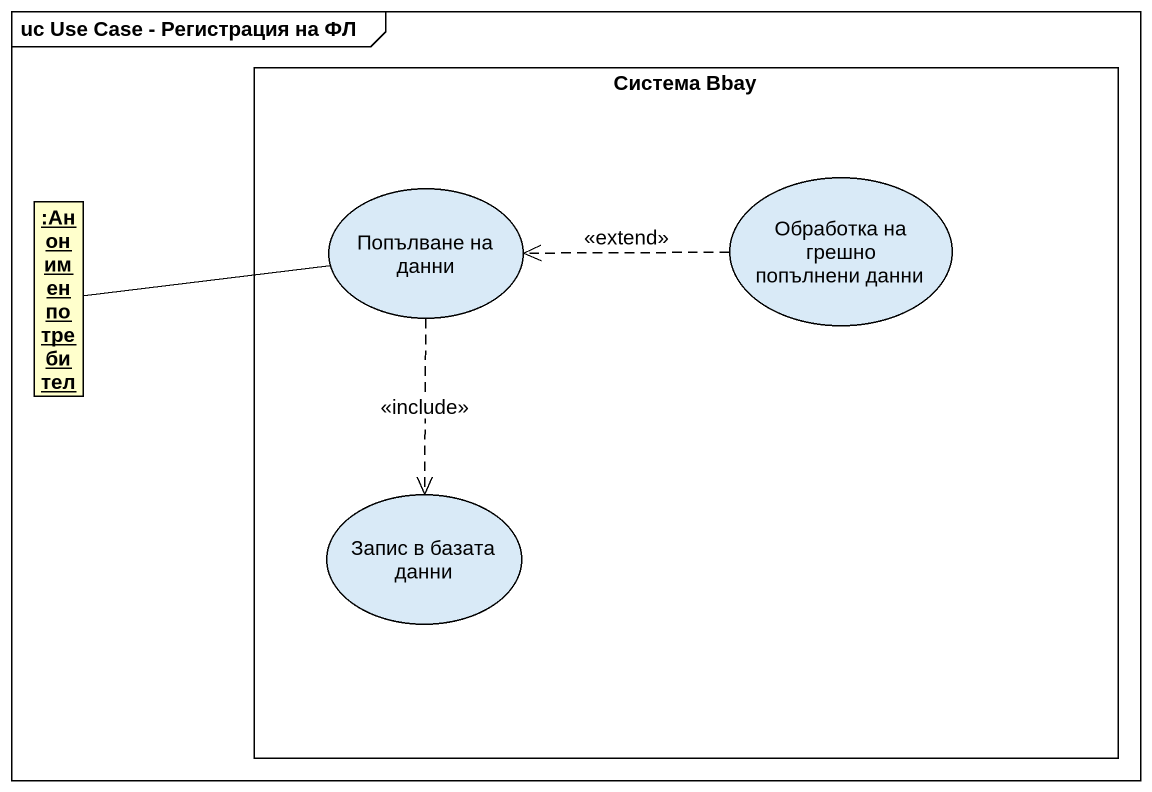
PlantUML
@startuml
mainframe uc Use Case - Регистрация на ФЛ
allowmixing
hide circle
hide empty members
rectangle "Система Bbay" as Система_Bbay {
  usecase "Попълване на данни" as Попълване_на_данни
  usecase "Обработка на грешно попълнени данни" as Обработка_на_грешно
  usecase "Запис в базата данни" as Запис_в_базата_данни
}
object ":Анонимен потребител" as Анонимен_потребител
Анонимен_потребител -right- Попълване_на_данни
Попълване_на_данни ..> Запис_в_базата_данни : <<include>>
Обработка_на_грешно .left.> Попълване_на_данни : <<extend>>
@enduml
